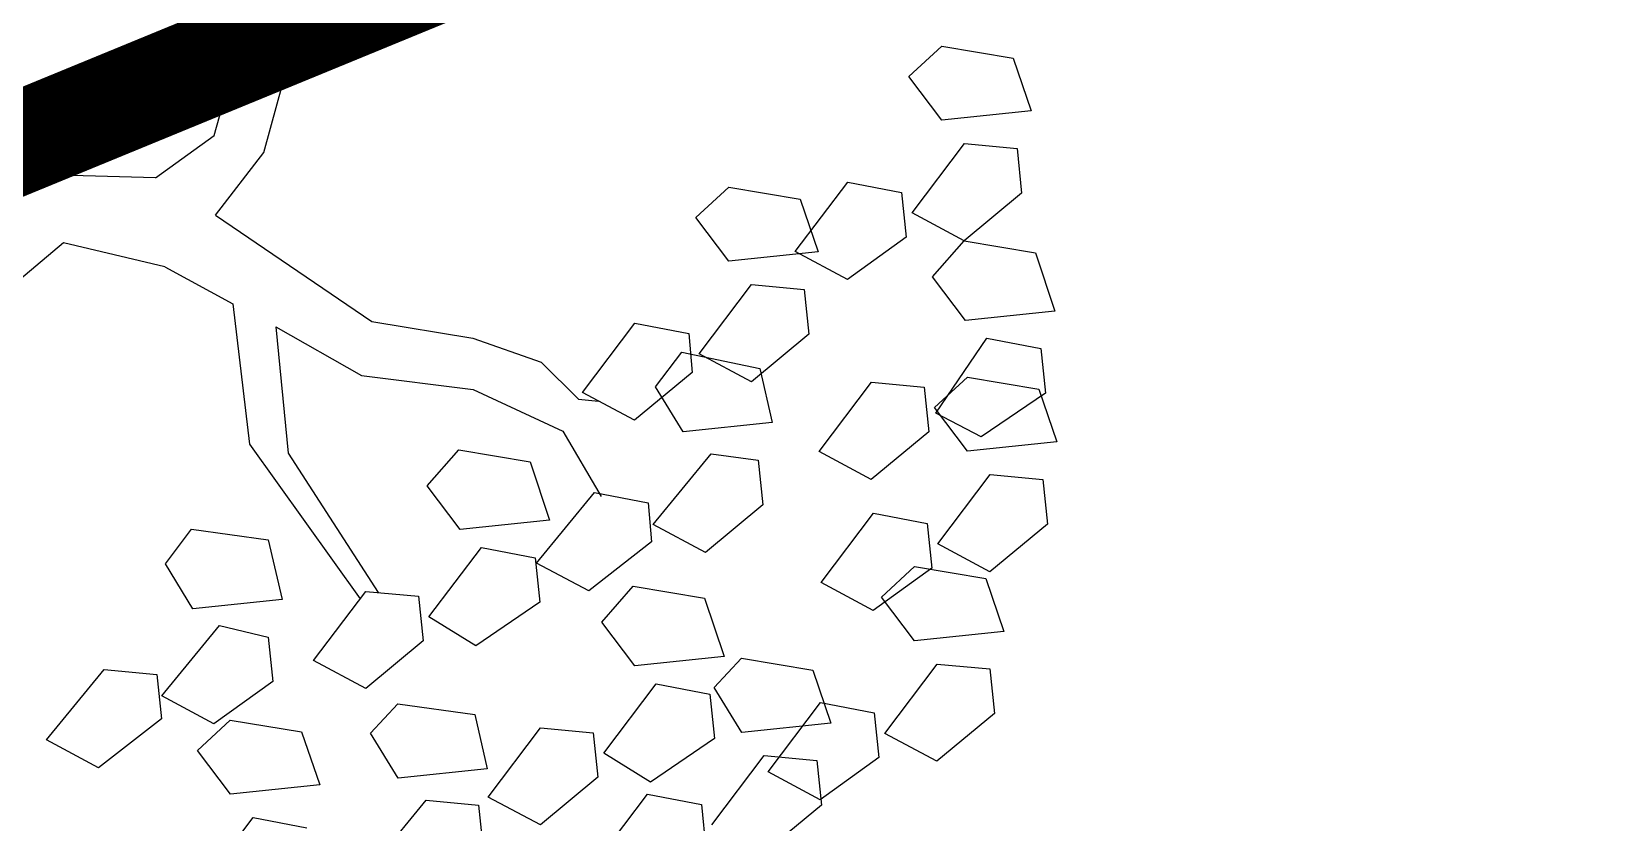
# Model space of a CAD drawing. Extents: x -809667 to 586099, y 3084146 to 3634412.
# Drawn here: x 381318.736 to 381321.417, y 3087229.799 to 3087231.156 of the extents above; entities that cross this region are included whole.
import ezdxf

# ---------------------------------------------------------------- set-up
doc = ezdxf.new("R2010")
doc.units = 0
doc.header["$LTSCALE"] = 0.5
for name, color, linetype in [('WIRE-动力', 2, 'CONTINUOUS'), ('乔木', 84, 'CONTINUOUS'), ('文字', 7, 'CONTINUOUS')]:
    doc.layers.add(name, color=color, linetype=linetype)

# ---------------------------------------------------------------- blocks, each defined once
blk = doc.blocks.new('幌伞枫')
at = {"layer": '乔木', "color": 0}
for p, q in [((-9.5, 965.9), (27.2, 1054)), ((27.2, 1054), (100.6, 1061.3)), ((100.6, 1061.3), (85.9, 943.9)), ((122.6, 965.9), (144.7, 1032)), ((144.7, 1032), (203.4, 1024.6)), ((284.1, 1024.6), (364.9, 1032)), ((364.9, 1032), (350.2, 914.5)), ((203.4, 1024.6), (247.4, 936.5)), ((247.4, 936.5), (284.1, 1024.6)), ((379.5, 936.5), (408.9, 1002.6)), ((408.9, 1002.6), (467.6, 995.3)), ((460.3, 987.9), (533.7, 995.3)), ((467.6, 995.3), (504.3, 899.8)), ((533.7, 995.3), (519, 877.8)), ((423.6, 899.8), (460.3, 987.9)), ((19.9, 914.5), (-9.5, 965.9)), ((196, 877.8), (122.6, 965.9)), ((555.7, 899.8), (577.7, 965.9)), ((577.7, 965.9), (636.5, 958.6)), ((636.5, 958.6), (680.5, 870.5)), ((85.9, 943.9), (19.9, 914.5)), ((247.4, 936.5), (196, 877.8)), ((284.1, 885.2), (247.4, 936.5)), ((460.3, 848.5), (379.5, 936.5)), ((350.2, 914.5), (284.1, 885.2)), ((453, 848.5), (423.6, 899.8)), ((504.3, 899.8), (460.3, 848.5)), ((629.1, 811.8), (555.7, 899.8)), ((137.3, 804.4), (166.7, 870.5)), ((166.7, 870.5), (225.4, 863.1)), ((519, 877.8), (453, 848.5)), ((680.5, 870.5), (629.1, 811.8)), ((687.8, 863.1), (761.3, 870.5)), ((761.3, 870.5), (746.6, 753)), ((225.4, 863.1), (262.1, 775.1)), ((651.1, 775.1), (687.8, 863.1)), ((401.6, 775.1), (423.6, 841.1)), ((423.6, 841.1), (482.3, 833.8)), ((482.3, 833.8), (526.4, 745.7)), ((783.3, 775.1), (805.3, 841.1)), ((805.3, 841.1), (864, 833.8)), ((864, 833.8), (908.1, 745.7)), ((210.7, 716.3), (137.3, 804.4)), ((570.4, 738.4), (599.8, 804.4)), ((599.8, 804.4), (658.5, 797.1)), ((658.5, 797.1), (695.2, 709)), ((262.1, 775.1), (210.7, 716.3)), ((475, 687), (401.6, 775.1)), ((680.5, 723.7), (651.1, 775.1)), ((856.7, 687), (783.3, 775.1)), ((144.7, 738.4), (218.1, 745.7)), ((218.1, 745.7), (203.4, 628.2)), ((526.4, 745.7), (475, 687)), ((746.6, 753), (680.5, 723.7)), ((908.1, 745.7), (856.7, 687)), ((108, 650.3), (144.7, 738.4)), ((643.8, 650.3), (570.4, 738.4)), ((240.1, 650.3), (262.1, 716.3)), ((262.1, 716.3), (320.8, 709)), ((320.8, 709), (364.9, 620.9)), ((695.2, 709), (643.8, 650.3)), ((798, 613.6), (827.3, 679.6)), ((827.3, 679.6), (886, 672.3)), ((886, 672.3), (922.7, 584.2)), ((137.3, 598.9), (108, 650.3)), ((313.5, 562.2), (240.1, 650.3)), ((203.4, 628.2), (137.3, 598.9)), ((306.1, 540.2), (350.2, 635.6)), ((364.9, 620.9), (313.5, 562.2)), ((350.2, 635.6), (423.6, 635.6)), ((423.6, 635.6), (408.9, 518.1)), ((753.9, 613.6), (827.3, 620.9)), ((827.3, 620.9), (812.6, 503.5)), ((445.6, 547.5), (467.6, 606.2)), ((467.6, 606.2), (526.4, 598.9)), ((526.4, 598.9), (570.4, 510.8)), ((717.2, 525.5), (753.9, 613.6)), ((871.4, 525.5), (798, 613.6)), ((849.3, 525.5), (871.4, 591.5)), ((871.4, 591.5), (930.1, 584.2)), ((922.7, 584.2), (871.4, 525.5)), ((930.1, 584.2), (974.1, 496.1)), ((254.8, 488.8), (284.1, 554.8)), ((284.1, 554.8), (335.5, 547.5)), ((342.8, 496.1), (306.1, 540.2)), ((335.5, 547.5), (379.5, 459.4)), ((519, 452.1), (445.6, 547.5)), ((408.9, 518.1), (342.8, 496.1)), ((746.6, 481.4), (717.2, 525.5)), ((922.7, 437.4), (849.3, 525.5)), ((570.4, 510.8), (519, 452.1)), ((592.4, 408), (629.1, 496.1)), ((629.1, 496.1), (709.9, 503.5)), ((709.9, 503.5), (695.2, 386)), ((812.6, 503.5), (746.6, 481.4)), ((328.2, 400.7), (254.8, 488.8)), ((379.5, 459.4), (328.2, 400.7)), ((724.5, 408), (753.9, 474.1)), ((753.9, 474.1), (812.6, 466.8)), ((812.6, 466.8), (849.3, 371.3)), ((460.3, 386), (489.7, 452.1)), ((489.7, 452.1), (541, 444.7)), ((541, 444.7), (585.1, 349.3)), ((335.5, 393.4), (344, 418.8)), ((864, 364), (893.4, 430.1)), ((893.4, 430.1), (952.1, 422.7)), ((276.8, 356.7), (335.5, 393.4)), ((372.2, 364), (467.6, 393.4)), ((629.1, 356.7), (592.4, 408)), ((798, 320), (724.5, 408)), ((533.7, 290.6), (460.3, 386)), ((695.2, 386), (629.1, 356.7)), ((849.3, 371.3), (798, 320)), ((225.4, 275.9), (276.8, 356.7)), ((291.5, 261.2), (372.2, 364)), ((937.4, 275.9), (864, 364)), ((585.1, 349.3), (533.7, 290.6)), ((364.9, 224.5), (401.6, 312.6)), ((401.6, 312.6), (482.3, 320)), ((482.3, 320), (467.6, 202.5)), ((746.6, 246.5), (768.6, 312.6)), ((768.6, 312.6), (827.3, 305.3)), ((-188.4, 124.2), (-206.4, 307)), ((497, 224.5), (526.4, 290.6)), ((526.4, 290.6), (585.1, 283.3)), ((827.3, 305.3), (871.4, 217.2)), ((174, 151.1), (225.4, 275.9)), ((585.1, 283.3), (621.8, 187.8)), ((240.1, 121.8), (291.5, 261.2)), ((820, 158.5), (746.6, 246.5)), ((401.6, 173.1), (364.9, 224.5)), ((570.4, 136.4), (497, 224.5)), ((871.4, 217.2), (820, 158.5)), ((467.6, 202.5), (401.6, 173.1)), ((621.8, 187.8), (570.4, 136.4)), ((673.2, 70.4), (709.9, 165.8)), ((709.9, 165.8), (783.3, 165.8)), ((783.3, 165.8), (768.6, 48.4)), ((-9.5, -17.7), (174, 151.1)), ((-75.6, 63), (-188.4, 124.2)), ((519, 63), (541, 129.1)), ((541, 129.1), (599.8, 121.8)), ((805.3, 77.7), (827.3, 143.8)), ((827.3, 143.8), (886, 136.4)), ((152, 26.3), (240.1, 121.8)), ((599.8, 121.8), (643.8, 33.7)), ((-112.3, 4.3), (-259.1, 85.1)), ((-9.5, -17.7), (-75.6, 63)), ((318.1, 4.2), (524.2, 78.5)), ((592.4, -25), (519, 63)), ((702.5, 26.3), (673.2, 70.4)), ((878.7, -17.7), (805.3, 77.7)), ((294.8, -42.4), (527, 53.4)), ((768.6, 48.4), (702.5, 26.3)), ((152, 26.3), (318.1, 4.2)), ((643.8, 33.7), (592.4, -25)), ((-75.6, -83.8), (-112.3, 4.3)), ((-9.5, -17.7), (-9.5, -17.7)), ((-9.5, -17.7), (-9.5, -17.7)), ((-9.5, -17.7), (-9.5, -17.7)), ((-9.5, -17.7), (-9.5, -17.7)), ((-9.5, -17.7), (-9.5, -17.7)), ((-9.5, -17.7), (-9.5, -17.7)), ((-9.5, -17.7), (-9.5, -17.7)), ((-9.5, -17.7), (-9.5, -17.7)), ((-9.5, -17.7), (-9.5, -17.7)), ((-9.5, -17.7), (-9.5, -17.7)), ((-9.5, -17.7), (-9.5, -17.7)), ((-9.5, -17.7), (-9.5, -17.7)), ((-9.5, -17.7), (-9.5, -17.7)), ((-9.5, -17.7), (-9.5, -17.7)), ((-9.5, -17.7), (-9.5, -17.7)), ((-9.5, -17.7), (-9.5, -17.7)), ((-9.5, -17.7), (-9.5, -17.7)), ((-9.5, -17.7), (-9.5, -17.7)), ((-9.5, -17.7), (-9.5, -17.7)), ((-9.5, -17.7), (-9.5, -17.7)), ((-9.5, -17.7), (-9.5, -17.7)), ((-9.5, -17.7), (-9.5, -17.7)), ((-9.5, -17.7), (-9.5, -17.7)), ((-9.5, -17.7), (-9.5, -17.7)), ((-9.5, -17.7), (-9.5, -17.7)), ((-9.5, -17.7), (-9.5, -17.7)), ((-9.5, -17.7), (-9.5, -17.7)), ((-9.5, -17.7), (-9.5, -17.7)), ((-9.5, -17.7), (-9.5, -17.7)), ((-9.5, -17.7), (-9.5, -17.7)), ((-9.5, -17.7), (-9.5, -17.7)), ((-9.5, -17.7), (-9.5, -17.7)), ((-9.5, -17.7), (-9.5, -17.7)), ((-9.5, -17.7), (-9.5, -17.7)), ((-9.5, -17.7), (-9.5, -17.7)), ((-9.5, -17.7), (-9.5, -17.7)), ((-9.5, -17.7), (-9.5, -17.7)), ((-9.5, -17.7), (-9.5, -17.7)), ((-9.5, -17.7), (-9.5, -17.7)), ((-9.5, -17.7), (-9.5, -17.7)), ((41.9, -98.5), (109.5, -21.8)), ((109.5, -21.8), (294.8, -42.4)), ((386.9, -142.5), (423.6, -47.1)), ((423.6, -47.1), (504.3, -47.1)), ((504.3, -47.1), (489.7, -164.5)), ((643.8, -149.8), (680.5, -61.7)), ((680.5, -61.7), (753.9, -54.4)), ((753.9, -54.4), (739.2, -171.9)), ((519, -135.2), (548.4, -76.4)), ((548.4, -76.4), (607.1, -83.8)), ((-75.6, -83.8), (-119.6, -252.6)), ((41.9, -98.5), (-19.6, -221.3)), ((607.1, -83.8), (643.8, -171.9)), ((775.9, -149.8), (805.3, -83.8)), ((423.6, -186.5), (386.9, -142.5)), ((592.4, -230.6), (519, -135.2)), ((489.7, -164.5), (423.6, -186.5)), ((673.2, -201.2), (643.8, -149.8)), ((849.3, -237.9), (775.9, -149.8)), ((643.8, -171.9), (592.4, -230.6)), ((739.2, -171.9), (673.2, -201.2)), ((-19.6, -221.3), (61.7, -380.2)), ((541, -296.6), (563.1, -230.6)), ((563.1, -230.6), (621.8, -237.9)), ((621.8, -237.9), (665.8, -333.3)), ((614.4, -392.1), (541, -296.6)), ((665.8, -333.3), (614.4, -392.1))]:
    blk.add_line(p, q, dxfattribs=at)
blk = doc.blocks.new('123123')
at = {"layer": '文字', "color": 8, "xscale": 0.001300000000000001, "yscale": 0.001300000000000001, "zscale": 0.001300000000000001, "rotation": 283.1089006423777}
blk.add_blockref('幌伞枫', (382036.1867, 3087283.1343), dxfattribs=at)

msp = doc.modelspace()

# ---------------------------------------------------------------- linework, layer by layer
at = {"layer": 'WIRE-动力', "linetype": 'Continuous', "const_width": 0.175}
msp.add_lwpolyline([(381299.6884, 3087223.1394), (381322.448, 3087232.4995), (381332.3434, 3087208.4384)], dxfattribs=at)

# ---------------------------------------------------------------- block references
at = {"layer": '文字'}
msp.add_blockref('123123', (-717.1099, -52.3003), dxfattribs=at)

doc.saveas('drawing.dxf')
